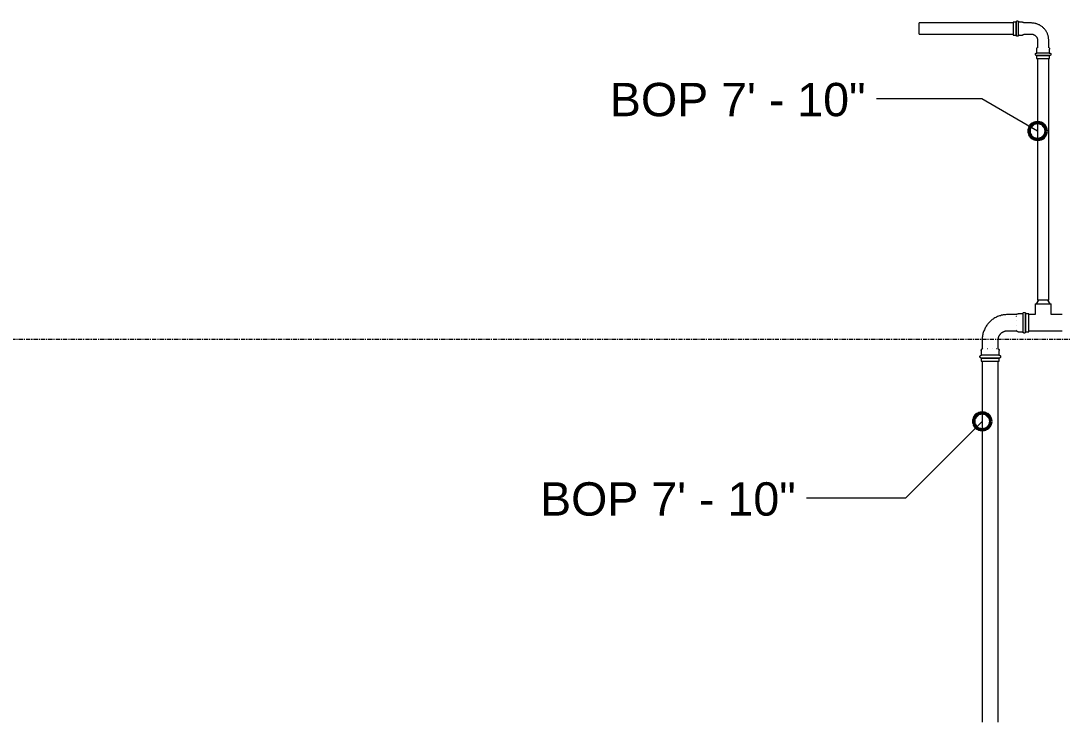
# Model space of a CAD drawing. Header units: inches. Extents: x -3679 to 241, y -496 to 1784.
# Drawn here: x -3279.2 to -3156.3, y 917.9 to 1000.6 of the extents above; entities that cross this region are included whole.
import ezdxf

# ---------------------------------------------------------------- set-up
doc = ezdxf.new("R2010")
doc.units = ezdxf.units.IN
doc.header["$MEASUREMENT"] = 0
doc.linetypes.add('Grid Line', pattern=[0.875, 0.5, -0.125, 0.125, -0.125])
for name, color, linetype, lineweight in [('G-ANNO-DIMS', 251, 'Continuous', 9), ('P-PIPE', 1, 'Continuous', 9), ('S-GRID', 8, 'Continuous', 9)]:
    doc.layers.add(name, color=color, linetype=linetype, lineweight=lineweight)
doc.styles.add('Arial', font='arial.ttf', dxfattribs={"height": 3.934132})

# ---------------------------------------------------------------- blocks, each defined once
blk = doc.blocks.new('Victaulic-VicPress316-Elbow 90-45deg Style P568_P571 - Standard-V1-SECOND LEVEL')
at = {"layer": 'P-PIPE'}
for p, q in [((-0.77, 3.52), (-0.77, 3.18)), ((0.77, 3.52), (-0.77, 3.52)), ((-0.77, 3.18), (0.77, 3.18)), ((-0.77, 2.89), (-0.77, 2.44)), ((-0.77, 2.89), (0.77, 2.89)), ((0.77, 3.18), (0.77, 3.52)), ((0.77, 2.44), (0.77, 2.89)), ((-0.66, 2.28), (-0.66, 1.39)), ((0.66, 1.39), (0.66, 2.28)), ((-3.18, 0.77), (-3.52, 0.77)), ((-3.52, 0.77), (-3.52, -0.77)), ((-3.18, -0.77), (-3.18, 0.77)), ((-2.44, 0.77), (-2.89, 0.77)), ((-2.89, -0.77), (-2.89, 0.77)), ((-1.39, 0.66), (-2.28, 0.66)), ((-3.52, -0.77), (-3.18, -0.77)), ((-2.89, -0.77), (-2.44, -0.77)), ((-2.28, -0.66), (-1.39, -0.66))]:
    blk.add_line(p, q, dxfattribs=at)
at = {"layer": 'P-PIPE', "flags": 128}
for points in [[(-0.77, 2.89), (-0.77, 2.89), (-0.78, 2.89), (-0.78, 2.89), (-0.79, 2.89), (-0.8, 2.89), (-0.8, 2.89), (-0.81, 2.9), (-0.81, 2.9), (-0.82, 2.9), (-0.82, 2.9), (-0.83, 2.9), (-0.83, 2.91), (-0.84, 2.91), (-0.84, 2.91), (-0.85, 2.92), (-0.85, 2.92), (-0.86, 2.92), (-0.86, 2.93), (-0.87, 2.93), (-0.87, 2.93), (-0.87, 2.94), (-0.88, 2.94), (-0.88, 2.95), (-0.89, 2.95), (-0.89, 2.96), (-0.89, 2.96), (-0.89, 2.97), (-0.9, 2.97), (-0.9, 2.98), (-0.9, 2.98), (-0.9, 2.99), (-0.91, 2.99), (-0.91, 3), (-0.91, 3.01), (-0.91, 3.01), (-0.91, 3.02), (-0.91, 3.02), (-0.91, 3.03), (-0.91, 3.03), (-0.91, 3.04), (-0.91, 3.05), (-0.91, 3.05), (-0.91, 3.06), (-0.91, 3.06), (-0.91, 3.07), (-0.91, 3.07), (-0.91, 3.08), (-0.9, 3.09), (-0.9, 3.09), (-0.9, 3.1), (-0.9, 3.1), (-0.89, 3.11), (-0.89, 3.11), (-0.89, 3.12), (-0.88, 3.12), (-0.88, 3.13), (-0.88, 3.13), (-0.87, 3.14), (-0.87, 3.14), (-0.86, 3.14), (-0.86, 3.15), (-0.86, 3.15), (-0.85, 3.15), (-0.85, 3.16), (-0.84, 3.16), (-0.84, 3.16), (-0.83, 3.17), (-0.83, 3.17), (-0.82, 3.17), (-0.82, 3.17), (-0.81, 3.17), (-0.8, 3.18), (-0.8, 3.18), (-0.79, 3.18), (-0.79, 3.18), (-0.78, 3.18), (-0.78, 3.18), (-0.77, 3.18), (-0.77, 3.18)], [(0.77, 3.18), (0.77, 3.18), (0.76, 3.18), (0.76, 3.18), (0.76, 3.18), (0.75, 3.18), (0.74, 3.18), (0.74, 3.18), (0.73, 3.18), (0.72, 3.18), (0.71, 3.18), (0.69, 3.18), (0.68, 3.18), (0.67, 3.18), (0.65, 3.18), (0.63, 3.18), (0.61, 3.18), (0.6, 3.18), (0.58, 3.18), (0.56, 3.18), (0.53, 3.18), (0.51, 3.18), (0.49, 3.18), (0.46, 3.18), (0.44, 3.18), (0.41, 3.18), (0.39, 3.18), (0.36, 3.18), (0.33, 3.18), (0.31, 3.18), (0.28, 3.18), (0.25, 3.18), (0.22, 3.18), (0.19, 3.18), (0.16, 3.18), (0.13, 3.18), (0.1, 3.18), (0.07, 3.18), (0.04, 3.18), (0.01, 3.18), (-0.02, 3.18), (-0.05, 3.18), (-0.08, 3.18), (-0.11, 3.18), (-0.14, 3.18), (-0.17, 3.18), (-0.2, 3.18), (-0.23, 3.18), (-0.26, 3.18), (-0.29, 3.18), (-0.32, 3.18), (-0.35, 3.18), (-0.37, 3.18), (-0.4, 3.18), (-0.43, 3.18), (-0.45, 3.18), (-0.48, 3.18), (-0.5, 3.18), (-0.52, 3.18), (-0.54, 3.18), (-0.57, 3.18), (-0.59, 3.18), (-0.6, 3.18), (-0.62, 3.18), (-0.64, 3.18), (-0.66, 3.18), (-0.67, 3.18), (-0.69, 3.18), (-0.7, 3.18), (-0.71, 3.18), (-0.72, 3.18), (-0.73, 3.18), (-0.74, 3.18), (-0.75, 3.18), (-0.75, 3.18), (-0.76, 3.18), (-0.76, 3.18), (-0.77, 3.18), (-0.77, 3.18), (-0.77, 3.18)], [(-0.77, 3.18), (-0.77, 3.18), (-0.76, 3.18), (-0.76, 3.18), (-0.76, 3.18), (-0.75, 3.18), (-0.74, 3.18), (-0.74, 3.18), (-0.73, 3.18)], [(-0.77, 2.89), (-0.77, 2.89), (-0.76, 2.89), (-0.76, 2.89), (-0.76, 2.89), (-0.75, 2.89), (-0.74, 2.89), (-0.74, 2.89), (-0.73, 2.89), (-0.72, 2.89), (-0.71, 2.89), (-0.69, 2.89), (-0.68, 2.89), (-0.67, 2.89), (-0.65, 2.89), (-0.63, 2.89), (-0.61, 2.89), (-0.6, 2.89), (-0.58, 2.89), (-0.56, 2.89), (-0.53, 2.89), (-0.51, 2.89), (-0.49, 2.89), (-0.46, 2.89), (-0.44, 2.89), (-0.41, 2.89), (-0.39, 2.89), (-0.36, 2.89), (-0.33, 2.89), (-0.31, 2.89), (-0.28, 2.89), (-0.25, 2.89), (-0.22, 2.89), (-0.19, 2.89), (-0.16, 2.89), (-0.13, 2.89), (-0.1, 2.89), (-0.07, 2.89), (-0.04, 2.89), (-0.01, 2.89), (0.02, 2.89), (0.05, 2.89), (0.08, 2.89), (0.11, 2.89), (0.14, 2.89), (0.17, 2.89), (0.2, 2.89), (0.23, 2.89), (0.26, 2.89), (0.29, 2.89), (0.32, 2.89), (0.35, 2.89), (0.37, 2.89), (0.4, 2.89), (0.43, 2.89), (0.45, 2.89), (0.48, 2.89), (0.5, 2.89), (0.52, 2.89), (0.54, 2.89), (0.57, 2.89), (0.59, 2.89), (0.6, 2.89), (0.62, 2.89), (0.64, 2.89), (0.66, 2.89), (0.67, 2.89), (0.69, 2.89), (0.7, 2.89), (0.71, 2.89), (0.72, 2.89), (0.73, 2.89), (0.74, 2.89), (0.75, 2.89), (0.75, 2.89), (0.76, 2.89), (0.76, 2.89), (0.77, 2.89), (0.77, 2.89), (0.77, 2.89)], [(-0.72, 2.89), (-0.73, 2.89), (-0.74, 2.89), (-0.75, 2.89), (-0.75, 2.89), (-0.76, 2.89), (-0.76, 2.89), (-0.77, 2.89), (-0.77, 2.89), (-0.77, 2.89)], [(0.72, 3.18), (0.73, 3.18), (0.74, 3.18), (0.75, 3.18), (0.75, 3.18), (0.76, 3.18), (0.76, 3.18), (0.77, 3.18), (0.77, 3.18), (0.77, 3.18)], [(0.77, 2.89), (0.77, 2.89), (0.76, 2.89), (0.76, 2.89), (0.76, 2.89), (0.75, 2.89), (0.74, 2.89), (0.74, 2.89), (0.73, 2.89)], [(0.77, 3.18), (0.77, 3.18), (0.78, 3.18), (0.78, 3.18), (0.79, 3.18), (0.8, 3.18), (0.8, 3.18), (0.81, 3.18), (0.81, 3.17), (0.82, 3.17), (0.82, 3.17), (0.83, 3.17), (0.83, 3.17), (0.84, 3.16), (0.84, 3.16), (0.85, 3.16), (0.85, 3.15), (0.86, 3.15), (0.86, 3.15), (0.87, 3.14), (0.87, 3.14), (0.87, 3.13), (0.88, 3.13), (0.88, 3.12), (0.89, 3.12), (0.89, 3.11), (0.89, 3.11), (0.89, 3.1), (0.9, 3.1), (0.9, 3.09), (0.9, 3.09), (0.9, 3.08), (0.91, 3.08), (0.91, 3.07), (0.91, 3.07), (0.91, 3.06), (0.91, 3.05), (0.91, 3.05), (0.91, 3.04), (0.91, 3.04), (0.91, 3.03), (0.91, 3.03), (0.91, 3.02), (0.91, 3.01), (0.91, 3.01), (0.91, 3), (0.91, 3), (0.91, 2.99), (0.9, 2.99), (0.9, 2.98), (0.9, 2.98), (0.9, 2.97), (0.89, 2.97), (0.89, 2.96), (0.89, 2.96), (0.88, 2.95), (0.88, 2.95), (0.88, 2.94), (0.87, 2.94), (0.87, 2.93), (0.86, 2.93), (0.86, 2.92), (0.86, 2.92), (0.85, 2.92), (0.85, 2.91), (0.84, 2.91), (0.84, 2.91), (0.83, 2.91), (0.83, 2.9), (0.82, 2.9), (0.82, 2.9), (0.81, 2.9), (0.8, 2.9), (0.8, 2.89), (0.79, 2.89), (0.79, 2.89), (0.78, 2.89), (0.78, 2.89), (0.77, 2.89), (0.77, 2.89)], [(-0.66, 1.39), (-0.66, 1.36), (-0.66, 1.33), (-0.66, 1.3), (-0.67, 1.28), (-0.67, 1.25), (-0.68, 1.22), (-0.69, 1.19), (-0.69, 1.16), (-0.7, 1.13), (-0.72, 1.11), (-0.73, 1.08), (-0.74, 1.05), (-0.75, 1.03), (-0.77, 1), (-0.79, 0.98), (-0.8, 0.95), (-0.82, 0.93), (-0.84, 0.91), (-0.86, 0.89), (-0.88, 0.87), (-0.9, 0.85), (-0.92, 0.83), (-0.95, 0.81), (-0.97, 0.79), (-1, 0.77), (-1.02, 0.76), (-1.05, 0.74), (-1.07, 0.73), (-1.1, 0.72), (-1.13, 0.71), (-1.15, 0.7), (-1.18, 0.69), (-1.21, 0.68), (-1.24, 0.67), (-1.27, 0.67), (-1.3, 0.66), (-1.33, 0.66), (-1.36, 0.66), (-1.39, 0.66), (-1.39, 0.66)], [(-1.39, -0.66), (-1.31, -0.66), (-1.23, -0.65), (-1.15, -0.64), (-1.07, -0.63), (-0.99, -0.62), (-0.91, -0.6), (-0.83, -0.58), (-0.75, -0.55), (-0.67, -0.53), (-0.59, -0.5), (-0.52, -0.46), (-0.45, -0.43), (-0.37, -0.39), (-0.3, -0.34), (-0.24, -0.3), (-0.17, -0.25), (-0.1, -0.2), (-0.04, -0.15), (0.02, -0.09), (0.08, -0.04), (0.13, 0.02), (0.19, 0.09), (0.24, 0.15), (0.29, 0.22), (0.33, 0.29), (0.38, 0.35), (0.42, 0.43), (0.45, 0.5), (0.49, 0.57), (0.52, 0.65), (0.55, 0.73), (0.57, 0.81), (0.59, 0.88), (0.61, 0.96), (0.63, 1.04), (0.64, 1.13), (0.65, 1.21), (0.65, 1.29), (0.66, 1.37), (0.66, 1.39)], [(-0.66, 2.22), (-0.67, 2.23), (-0.67, 2.23), (-0.68, 2.24), (-0.69, 2.25), (-0.7, 2.26), (-0.7, 2.27), (-0.71, 2.27), (-0.72, 2.28), (-0.72, 2.29), (-0.73, 2.3), (-0.73, 2.31), (-0.74, 2.32), (-0.74, 2.33), (-0.75, 2.34), (-0.75, 2.35), (-0.76, 2.36), (-0.76, 2.37), (-0.76, 2.38), (-0.76, 2.39), (-0.76, 2.4), (-0.77, 2.42), (-0.77, 2.43), (-0.77, 2.44), (-0.77, 2.44)], [(0.77, 2.44), (0.77, 2.43), (0.77, 2.42), (0.76, 2.41), (0.76, 2.4), (0.76, 2.38), (0.76, 2.37), (0.76, 2.36), (0.75, 2.35), (0.75, 2.34), (0.74, 2.33), (0.74, 2.32), (0.74, 2.31), (0.73, 2.3), (0.72, 2.29), (0.72, 2.29), (0.71, 2.28), (0.71, 2.27), (0.7, 2.26), (0.69, 2.25), (0.68, 2.24), (0.68, 2.24), (0.67, 2.23), (0.66, 2.22), (0.66, 2.22)], [(-3.18, 0.77), (-3.18, 0.77), (-3.18, 0.78), (-3.18, 0.78), (-3.18, 0.79), (-3.18, 0.8), (-3.18, 0.8), (-3.18, 0.81), (-3.17, 0.81), (-3.17, 0.82), (-3.17, 0.82), (-3.17, 0.83), (-3.17, 0.83), (-3.16, 0.84), (-3.16, 0.84), (-3.16, 0.85), (-3.15, 0.85), (-3.15, 0.86), (-3.15, 0.86), (-3.14, 0.87), (-3.14, 0.87), (-3.13, 0.87), (-3.13, 0.88), (-3.12, 0.88), (-3.12, 0.89), (-3.11, 0.89), (-3.11, 0.89), (-3.1, 0.89), (-3.1, 0.9), (-3.09, 0.9), (-3.09, 0.9), (-3.08, 0.9), (-3.08, 0.91), (-3.07, 0.91), (-3.07, 0.91), (-3.06, 0.91), (-3.05, 0.91), (-3.05, 0.91), (-3.04, 0.91), (-3.04, 0.91), (-3.03, 0.91), (-3.03, 0.91), (-3.02, 0.91), (-3.01, 0.91), (-3.01, 0.91), (-3, 0.91), (-3, 0.91), (-2.99, 0.91), (-2.99, 0.9), (-2.98, 0.9), (-2.98, 0.9), (-2.97, 0.9), (-2.97, 0.89), (-2.96, 0.89), (-2.96, 0.89), (-2.95, 0.88), (-2.95, 0.88), (-2.94, 0.88), (-2.94, 0.87), (-2.93, 0.87), (-2.93, 0.86), (-2.92, 0.86), (-2.92, 0.86), (-2.92, 0.85), (-2.91, 0.85), (-2.91, 0.84), (-2.91, 0.84), (-2.91, 0.83), (-2.9, 0.83), (-2.9, 0.82), (-2.9, 0.82), (-2.9, 0.81), (-2.9, 0.8), (-2.89, 0.8), (-2.89, 0.79), (-2.89, 0.79), (-2.89, 0.78), (-2.89, 0.78), (-2.89, 0.77), (-2.89, 0.77)], [(-3.18, 0.77), (-3.18, 0.77), (-3.18, 0.76), (-3.18, 0.76), (-3.18, 0.76), (-3.18, 0.75), (-3.18, 0.74), (-3.18, 0.74), (-3.18, 0.73), (-3.18, 0.72), (-3.18, 0.71), (-3.18, 0.69), (-3.18, 0.68), (-3.18, 0.67), (-3.18, 0.65), (-3.18, 0.63), (-3.18, 0.61), (-3.18, 0.6), (-3.18, 0.58), (-3.18, 0.56), (-3.18, 0.53), (-3.18, 0.51), (-3.18, 0.49), (-3.18, 0.46), (-3.18, 0.44), (-3.18, 0.41), (-3.18, 0.39), (-3.18, 0.36), (-3.18, 0.33), (-3.18, 0.31), (-3.18, 0.28), (-3.18, 0.25), (-3.18, 0.22), (-3.18, 0.19), (-3.18, 0.16), (-3.18, 0.13), (-3.18, 0.1), (-3.18, 0.07), (-3.18, 0.04), (-3.18, 0.01), (-3.18, -0.02), (-3.18, -0.05), (-3.18, -0.08), (-3.18, -0.11), (-3.18, -0.14), (-3.18, -0.17), (-3.18, -0.2), (-3.18, -0.23), (-3.18, -0.26), (-3.18, -0.29), (-3.18, -0.32), (-3.18, -0.35), (-3.18, -0.37), (-3.18, -0.4), (-3.18, -0.43), (-3.18, -0.45), (-3.18, -0.48), (-3.18, -0.5), (-3.18, -0.52), (-3.18, -0.54), (-3.18, -0.57), (-3.18, -0.59), (-3.18, -0.6), (-3.18, -0.62), (-3.18, -0.64), (-3.18, -0.66), (-3.18, -0.67), (-3.18, -0.69), (-3.18, -0.7), (-3.18, -0.71), (-3.18, -0.72), (-3.18, -0.73), (-3.18, -0.74), (-3.18, -0.75), (-3.18, -0.75), (-3.18, -0.76), (-3.18, -0.76), (-3.18, -0.77), (-3.18, -0.77), (-3.18, -0.77)], [(-3.18, 0.72), (-3.18, 0.73), (-3.18, 0.74), (-3.18, 0.75), (-3.18, 0.75), (-3.18, 0.76), (-3.18, 0.76), (-3.18, 0.77), (-3.18, 0.77), (-3.18, 0.77)], [(-2.89, -0.77), (-2.89, -0.77), (-2.89, -0.76), (-2.89, -0.76), (-2.89, -0.76), (-2.89, -0.75), (-2.89, -0.74), (-2.89, -0.74), (-2.89, -0.73), (-2.89, -0.72), (-2.89, -0.71), (-2.89, -0.69), (-2.89, -0.68), (-2.89, -0.67), (-2.89, -0.65), (-2.89, -0.63), (-2.89, -0.61), (-2.89, -0.6), (-2.89, -0.58), (-2.89, -0.56), (-2.89, -0.53), (-2.89, -0.51), (-2.89, -0.49), (-2.89, -0.46), (-2.89, -0.44), (-2.89, -0.41), (-2.89, -0.39), (-2.89, -0.36), (-2.89, -0.33), (-2.89, -0.31), (-2.89, -0.28), (-2.89, -0.25), (-2.89, -0.22), (-2.89, -0.19), (-2.89, -0.16), (-2.89, -0.13), (-2.89, -0.1), (-2.89, -0.07), (-2.89, -0.04), (-2.89, -0.01), (-2.89, 0.02), (-2.89, 0.05), (-2.89, 0.08), (-2.89, 0.11), (-2.89, 0.14), (-2.89, 0.17), (-2.89, 0.2), (-2.89, 0.23), (-2.89, 0.26), (-2.89, 0.29), (-2.89, 0.32), (-2.89, 0.35), (-2.89, 0.37), (-2.89, 0.4), (-2.89, 0.43), (-2.89, 0.45), (-2.89, 0.48), (-2.89, 0.5), (-2.89, 0.52), (-2.89, 0.54), (-2.89, 0.57), (-2.89, 0.59), (-2.89, 0.6), (-2.89, 0.62), (-2.89, 0.64), (-2.89, 0.66), (-2.89, 0.67), (-2.89, 0.69), (-2.89, 0.7), (-2.89, 0.71), (-2.89, 0.72), (-2.89, 0.73), (-2.89, 0.74), (-2.89, 0.75), (-2.89, 0.75), (-2.89, 0.76), (-2.89, 0.76), (-2.89, 0.77), (-2.89, 0.77), (-2.89, 0.77)], [(-2.89, 0.77), (-2.89, 0.77), (-2.89, 0.76), (-2.89, 0.76), (-2.89, 0.76), (-2.89, 0.75), (-2.89, 0.74), (-2.89, 0.74), (-2.89, 0.73)], [(-2.44, 0.77), (-2.43, 0.77), (-2.42, 0.77), (-2.41, 0.76), (-2.4, 0.76), (-2.38, 0.76), (-2.37, 0.76), (-2.36, 0.76), (-2.35, 0.75), (-2.34, 0.75), (-2.33, 0.74), (-2.32, 0.74), (-2.31, 0.74), (-2.3, 0.73), (-2.29, 0.72), (-2.29, 0.72), (-2.28, 0.71), (-2.27, 0.71), (-2.26, 0.7), (-2.25, 0.69), (-2.24, 0.68), (-2.24, 0.68), (-2.23, 0.67), (-2.22, 0.66), (-2.22, 0.66)], [(-3.18, -0.77), (-3.18, -0.77), (-3.18, -0.76), (-3.18, -0.76), (-3.18, -0.76), (-3.18, -0.75), (-3.18, -0.74), (-3.18, -0.74), (-3.18, -0.73)], [(-2.89, -0.77), (-2.89, -0.77), (-2.89, -0.78), (-2.89, -0.78), (-2.89, -0.79), (-2.89, -0.8), (-2.89, -0.8), (-2.9, -0.81), (-2.9, -0.81), (-2.9, -0.82), (-2.9, -0.82), (-2.9, -0.83), (-2.91, -0.83), (-2.91, -0.84), (-2.91, -0.84), (-2.92, -0.85), (-2.92, -0.85), (-2.92, -0.86), (-2.93, -0.86), (-2.93, -0.87), (-2.93, -0.87), (-2.94, -0.87), (-2.94, -0.88), (-2.95, -0.88), (-2.95, -0.89), (-2.96, -0.89), (-2.96, -0.89), (-2.97, -0.89), (-2.97, -0.9), (-2.98, -0.9), (-2.98, -0.9), (-2.99, -0.9), (-2.99, -0.91), (-3, -0.91), (-3.01, -0.91), (-3.01, -0.91), (-3.02, -0.91), (-3.02, -0.91), (-3.03, -0.91), (-3.03, -0.91), (-3.04, -0.91), (-3.05, -0.91), (-3.05, -0.91), (-3.06, -0.91), (-3.06, -0.91), (-3.07, -0.91), (-3.07, -0.91), (-3.08, -0.91), (-3.09, -0.9), (-3.09, -0.9), (-3.1, -0.9), (-3.1, -0.9), (-3.11, -0.89), (-3.11, -0.89), (-3.12, -0.89), (-3.12, -0.88), (-3.13, -0.88), (-3.13, -0.88), (-3.14, -0.87), (-3.14, -0.87), (-3.14, -0.86), (-3.15, -0.86), (-3.15, -0.86), (-3.15, -0.85), (-3.16, -0.85), (-3.16, -0.84), (-3.16, -0.84), (-3.17, -0.83), (-3.17, -0.83), (-3.17, -0.82), (-3.17, -0.82), (-3.17, -0.81), (-3.18, -0.8), (-3.18, -0.8), (-3.18, -0.79), (-3.18, -0.79), (-3.18, -0.78), (-3.18, -0.78), (-3.18, -0.77), (-3.18, -0.77)], [(-2.89, -0.72), (-2.89, -0.73), (-2.89, -0.74), (-2.89, -0.75), (-2.89, -0.75), (-2.89, -0.76), (-2.89, -0.76), (-2.89, -0.77), (-2.89, -0.77), (-2.89, -0.77)], [(-2.22, -0.66), (-2.23, -0.67), (-2.23, -0.67), (-2.24, -0.68), (-2.25, -0.69), (-2.26, -0.7), (-2.27, -0.7), (-2.27, -0.71), (-2.28, -0.72), (-2.29, -0.72), (-2.3, -0.73), (-2.31, -0.73), (-2.32, -0.74), (-2.33, -0.74), (-2.34, -0.75), (-2.35, -0.75), (-2.36, -0.76), (-2.37, -0.76), (-2.38, -0.76), (-2.39, -0.76), (-2.4, -0.76), (-2.42, -0.77), (-2.43, -0.77), (-2.44, -0.77), (-2.44, -0.77)]]:
    blk.add_lwpolyline(points, dxfattribs=at)
blk = doc.blocks.new('Victaulic-VicPress316-Elbow 90-45deg Style P568_P571 - Standard-V18-SECOND LEVEL')
at = {"layer": 'P-PIPE'}
for p, q in [((-1.06, 4.55), (-1.06, 4.17)), ((1.06, 4.55), (-1.06, 4.55)), ((-1.06, 4.17), (1.06, 4.17)), ((-1.06, 3.85), (-1.06, 3.29)), ((-1.06, 3.85), (1.06, 3.85)), ((1.06, 4.17), (1.06, 4.55)), ((1.06, 3.29), (1.06, 3.85)), ((-0.95, 3.13), (-0.95, 2.02)), ((-0.77, 3.07), (-0.75, 3.07)), ((-0.31, 3.07), (-0.29, 3.07)), ((0.29, 3.07), (0.31, 3.07)), ((0.75, 3.07), (0.77, 3.07)), ((0.95, 2.02), (0.95, 3.12)), ((-4.17, 1.06), (-4.55, 1.06)), ((-4.55, 1.06), (-4.55, -1.06)), ((-4.17, -1.06), (-4.17, 1.06)), ((-3.29, 1.06), (-3.85, 1.06)), ((-3.85, -1.06), (-3.85, 1.06)), ((-2.02, 0.95), (-3.12, 0.95)), ((-3.07, 0.75), (-3.07, 0.77)), ((-3.07, 0.29), (-3.07, 0.31)), ((-4.55, -1.06), (-4.17, -1.06)), ((-3.85, -1.06), (-3.29, -1.06)), ((-3.13, -0.95), (-2.02, -0.95)), ((-3.07, -0.31), (-3.07, -0.29)), ((-3.07, -0.77), (-3.07, -0.75))]:
    blk.add_line(p, q, dxfattribs=at)
at = {"layer": 'P-PIPE', "flags": 128}
for points in [[(-1.06, 3.85), (-1.07, 3.85), (-1.07, 3.85), (-1.08, 3.85), (-1.09, 3.85), (-1.09, 3.85), (-1.1, 3.85), (-1.1, 3.85), (-1.11, 3.85), (-1.12, 3.86), (-1.12, 3.86), (-1.13, 3.86), (-1.13, 3.86), (-1.14, 3.87), (-1.15, 3.87), (-1.15, 3.87), (-1.16, 3.88), (-1.16, 3.88), (-1.17, 3.89), (-1.17, 3.89), (-1.18, 3.9), (-1.18, 3.9), (-1.19, 3.91), (-1.19, 3.91), (-1.19, 3.92), (-1.2, 3.92), (-1.2, 3.93), (-1.2, 3.93), (-1.21, 3.94), (-1.21, 3.94), (-1.21, 3.95), (-1.21, 3.96), (-1.22, 3.96), (-1.22, 3.97), (-1.22, 3.98), (-1.22, 3.98), (-1.22, 3.99), (-1.22, 4), (-1.22, 4), (-1.22, 4.01), (-1.22, 4.01), (-1.22, 4.02), (-1.22, 4.03), (-1.22, 4.03), (-1.22, 4.04), (-1.22, 4.05), (-1.22, 4.05), (-1.22, 4.06), (-1.21, 4.07), (-1.21, 4.07), (-1.21, 4.08), (-1.21, 4.08), (-1.2, 4.09), (-1.2, 4.1), (-1.2, 4.1), (-1.19, 4.11), (-1.19, 4.11), (-1.18, 4.12), (-1.18, 4.12), (-1.17, 4.13), (-1.17, 4.13), (-1.17, 4.14), (-1.16, 4.14), (-1.15, 4.14), (-1.15, 4.15), (-1.14, 4.15), (-1.14, 4.15), (-1.13, 4.16), (-1.13, 4.16), (-1.12, 4.16), (-1.11, 4.16), (-1.11, 4.17), (-1.1, 4.17), (-1.1, 4.17), (-1.09, 4.17), (-1.08, 4.17), (-1.08, 4.17), (-1.07, 4.17), (-1.06, 4.17), (-1.06, 4.17)], [(1.06, 4.17), (1.06, 4.17), (1.06, 4.17), (1.05, 4.17), (1.05, 4.17), (1.04, 4.17), (1.03, 4.17), (1.02, 4.17), (1.01, 4.17), (0.99, 4.17), (0.98, 4.17), (0.96, 4.17), (0.94, 4.17), (0.92, 4.17), (0.9, 4.17), (0.87, 4.17), (0.85, 4.17), (0.82, 4.17), (0.8, 4.17), (0.77, 4.17), (0.74, 4.17), (0.71, 4.17), (0.67, 4.17), (0.64, 4.17), (0.61, 4.17), (0.57, 4.17), (0.54, 4.17), (0.5, 4.17), (0.46, 4.17), (0.42, 4.17), (0.38, 4.17), (0.34, 4.17), (0.3, 4.17), (0.26, 4.17), (0.22, 4.17), (0.18, 4.17), (0.14, 4.17), (0.1, 4.17), (0.05, 4.17), (0.01, 4.17), (-0.03, 4.17), (-0.07, 4.17), (-0.12, 4.17), (-0.16, 4.17), (-0.2, 4.17), (-0.24, 4.17), (-0.28, 4.17), (-0.32, 4.17), (-0.36, 4.17), (-0.4, 4.17), (-0.44, 4.17), (-0.48, 4.17), (-0.52, 4.17), (-0.55, 4.17), (-0.59, 4.17), (-0.62, 4.17), (-0.66, 4.17), (-0.69, 4.17), (-0.72, 4.17), (-0.75, 4.17), (-0.78, 4.17), (-0.81, 4.17), (-0.84, 4.17), (-0.86, 4.17), (-0.88, 4.17), (-0.91, 4.17), (-0.93, 4.17), (-0.95, 4.17), (-0.97, 4.17), (-0.98, 4.17), (-1, 4.17), (-1.01, 4.17), (-1.02, 4.17), (-1.03, 4.17), (-1.04, 4.17), (-1.05, 4.17), (-1.05, 4.17), (-1.06, 4.17), (-1.06, 4.17), (-1.06, 4.17)], [(-1.06, 4.17), (-1.06, 4.17), (-1.06, 4.17), (-1.05, 4.17), (-1.05, 4.17), (-1.04, 4.17), (-1.03, 4.17), (-1.02, 4.17)], [(-1.06, 3.85), (-1.06, 3.85), (-1.06, 3.85), (-1.05, 3.85), (-1.05, 3.85), (-1.04, 3.85), (-1.03, 3.85), (-1.02, 3.85), (-1.01, 3.85), (-0.99, 3.85), (-0.98, 3.85), (-0.96, 3.85), (-0.94, 3.85), (-0.92, 3.85), (-0.9, 3.85), (-0.87, 3.85), (-0.85, 3.85), (-0.82, 3.85), (-0.8, 3.85), (-0.77, 3.85), (-0.74, 3.85), (-0.71, 3.85), (-0.67, 3.85), (-0.64, 3.85), (-0.61, 3.85), (-0.57, 3.85), (-0.54, 3.85), (-0.5, 3.85), (-0.46, 3.85), (-0.42, 3.85), (-0.38, 3.85), (-0.34, 3.85), (-0.3, 3.85), (-0.26, 3.85), (-0.22, 3.85), (-0.18, 3.85), (-0.14, 3.85), (-0.1, 3.85), (-0.05, 3.85), (-0.01, 3.85), (0.03, 3.85), (0.07, 3.85), (0.12, 3.85), (0.16, 3.85), (0.2, 3.85), (0.24, 3.85), (0.28, 3.85), (0.32, 3.85), (0.36, 3.85), (0.4, 3.85), (0.44, 3.85), (0.48, 3.85), (0.52, 3.85), (0.55, 3.85), (0.59, 3.85), (0.62, 3.85), (0.66, 3.85), (0.69, 3.85), (0.72, 3.85), (0.75, 3.85), (0.78, 3.85), (0.81, 3.85), (0.84, 3.85), (0.86, 3.85), (0.88, 3.85), (0.91, 3.85), (0.93, 3.85), (0.95, 3.85), (0.97, 3.85), (0.98, 3.85), (1, 3.85), (1.01, 3.85), (1.02, 3.85), (1.03, 3.85), (1.04, 3.85), (1.05, 3.85), (1.05, 3.85), (1.06, 3.85), (1.06, 3.85), (1.06, 3.85)], [(-1.02, 3.85), (-1.03, 3.85), (-1.04, 3.85), (-1.05, 3.85), (-1.05, 3.85), (-1.06, 3.85), (-1.06, 3.85), (-1.06, 3.85)], [(1.02, 4.17), (1.03, 4.17), (1.04, 4.17), (1.05, 4.17), (1.05, 4.17), (1.06, 4.17), (1.06, 4.17), (1.06, 4.17)], [(1.06, 3.85), (1.06, 3.85), (1.06, 3.85), (1.05, 3.85), (1.05, 3.85), (1.04, 3.85), (1.03, 3.85), (1.02, 3.85)], [(1.06, 4.17), (1.07, 4.17), (1.07, 4.17), (1.08, 4.17), (1.09, 4.17), (1.09, 4.17), (1.1, 4.17), (1.1, 4.17), (1.11, 4.17), (1.12, 4.16), (1.12, 4.16), (1.13, 4.16), (1.13, 4.16), (1.14, 4.15), (1.15, 4.15), (1.15, 4.15), (1.16, 4.14), (1.16, 4.14), (1.17, 4.13), (1.17, 4.13), (1.18, 4.12), (1.18, 4.12), (1.19, 4.11), (1.19, 4.11), (1.19, 4.1), (1.2, 4.1), (1.2, 4.09), (1.2, 4.09), (1.21, 4.08), (1.21, 4.08), (1.21, 4.07), (1.21, 4.06), (1.22, 4.06), (1.22, 4.05), (1.22, 4.04), (1.22, 4.04), (1.22, 4.03), (1.22, 4.02), (1.22, 4.02), (1.22, 4.01), (1.22, 4.01), (1.22, 4), (1.22, 3.99), (1.22, 3.99), (1.22, 3.98), (1.22, 3.97), (1.22, 3.97), (1.22, 3.96), (1.21, 3.95), (1.21, 3.95), (1.21, 3.94), (1.21, 3.94), (1.2, 3.93), (1.2, 3.92), (1.2, 3.92), (1.19, 3.91), (1.19, 3.91), (1.18, 3.9), (1.18, 3.9), (1.17, 3.89), (1.17, 3.89), (1.17, 3.88), (1.16, 3.88), (1.15, 3.88), (1.15, 3.87), (1.14, 3.87), (1.14, 3.87), (1.13, 3.86), (1.13, 3.86), (1.12, 3.86), (1.11, 3.86), (1.11, 3.85), (1.1, 3.85), (1.1, 3.85), (1.09, 3.85), (1.08, 3.85), (1.08, 3.85), (1.07, 3.85), (1.06, 3.85), (1.06, 3.85)], [(-0.95, 3.07), (-0.96, 3.08), (-0.97, 3.08), (-0.97, 3.09), (-0.98, 3.1), (-0.99, 3.11), (-1, 3.12), (-1, 3.12), (-1.01, 3.13), (-1.02, 3.14), (-1.02, 3.15), (-1.03, 3.16), (-1.03, 3.17), (-1.04, 3.18), (-1.04, 3.19), (-1.04, 3.2), (-1.05, 3.21), (-1.05, 3.22), (-1.05, 3.23), (-1.06, 3.24), (-1.06, 3.25), (-1.06, 3.27), (-1.06, 3.28), (-1.06, 3.29), (-1.06, 3.29)], [(1.06, 3.29), (1.06, 3.28), (1.06, 3.27), (1.06, 3.26), (1.06, 3.25), (1.05, 3.23), (1.05, 3.22), (1.05, 3.21), (1.05, 3.2), (1.04, 3.19), (1.04, 3.18), (1.03, 3.17), (1.03, 3.16), (1.02, 3.15), (1.02, 3.14), (1.01, 3.14), (1.01, 3.13), (1, 3.12), (0.99, 3.11), (0.98, 3.1), (0.98, 3.09), (0.97, 3.09), (0.96, 3.08), (0.95, 3.07), (0.95, 3.07)], [(-0.95, 2.02), (-0.95, 1.97), (-0.95, 1.93), (-0.96, 1.89), (-0.96, 1.85), (-0.97, 1.8), (-0.98, 1.76), (-0.99, 1.72), (-1, 1.68), (-1.02, 1.64), (-1.03, 1.6), (-1.05, 1.56), (-1.07, 1.52), (-1.09, 1.49), (-1.11, 1.45), (-1.14, 1.41), (-1.16, 1.38), (-1.19, 1.35), (-1.21, 1.31), (-1.24, 1.28), (-1.27, 1.25), (-1.3, 1.22), (-1.34, 1.19), (-1.37, 1.17), (-1.4, 1.14), (-1.44, 1.12), (-1.48, 1.1), (-1.51, 1.08), (-1.55, 1.06), (-1.59, 1.04), (-1.63, 1.02), (-1.67, 1.01), (-1.71, 0.99), (-1.75, 0.98), (-1.79, 0.97), (-1.83, 0.97), (-1.88, 0.96), (-1.92, 0.95), (-1.96, 0.95), (-2, 0.95), (-2.02, 0.95)], [(-2.02, -0.95), (-1.9, -0.95), (-1.78, -0.94), (-1.66, -0.93), (-1.54, -0.91), (-1.43, -0.89), (-1.31, -0.87), (-1.2, -0.83), (-1.08, -0.8), (-0.97, -0.76), (-0.86, -0.72), (-0.75, -0.67), (-0.65, -0.61), (-0.54, -0.56), (-0.44, -0.5), (-0.34, -0.43), (-0.24, -0.36), (-0.15, -0.29), (-0.06, -0.21), (0.03, -0.13), (0.11, -0.05), (0.19, 0.04), (0.27, 0.13), (0.34, 0.22), (0.41, 0.31), (0.48, 0.41), (0.54, 0.51), (0.6, 0.62), (0.65, 0.72), (0.7, 0.83), (0.75, 0.94), (0.79, 1.05), (0.83, 1.17), (0.86, 1.28), (0.88, 1.39), (0.91, 1.51), (0.92, 1.63), (0.94, 1.75), (0.95, 1.86), (0.95, 1.98), (0.95, 2.02)], [(-4.17, 1.06), (-4.17, 1.07), (-4.17, 1.07), (-4.17, 1.08), (-4.17, 1.09), (-4.17, 1.09), (-4.17, 1.1), (-4.17, 1.1), (-4.17, 1.11), (-4.16, 1.12), (-4.16, 1.12), (-4.16, 1.13), (-4.16, 1.13), (-4.15, 1.14), (-4.15, 1.15), (-4.15, 1.15), (-4.14, 1.16), (-4.14, 1.16), (-4.13, 1.17), (-4.13, 1.17), (-4.12, 1.18), (-4.12, 1.18), (-4.11, 1.19), (-4.11, 1.19), (-4.1, 1.19), (-4.1, 1.2), (-4.09, 1.2), (-4.09, 1.2), (-4.08, 1.21), (-4.08, 1.21), (-4.07, 1.21), (-4.06, 1.21), (-4.06, 1.22), (-4.05, 1.22), (-4.04, 1.22), (-4.04, 1.22), (-4.03, 1.22), (-4.02, 1.22), (-4.02, 1.22), (-4.01, 1.22), (-4.01, 1.22), (-4, 1.22), (-3.99, 1.22), (-3.99, 1.22), (-3.98, 1.22), (-3.97, 1.22), (-3.97, 1.22), (-3.96, 1.22), (-3.95, 1.21), (-3.95, 1.21), (-3.94, 1.21), (-3.94, 1.21), (-3.93, 1.2), (-3.92, 1.2), (-3.92, 1.2), (-3.91, 1.19), (-3.91, 1.19), (-3.9, 1.18), (-3.9, 1.18), (-3.89, 1.17), (-3.89, 1.17), (-3.88, 1.17), (-3.88, 1.16), (-3.88, 1.15), (-3.87, 1.15), (-3.87, 1.14), (-3.87, 1.14), (-3.86, 1.13), (-3.86, 1.13), (-3.86, 1.12), (-3.86, 1.11), (-3.85, 1.11), (-3.85, 1.1), (-3.85, 1.1), (-3.85, 1.09), (-3.85, 1.08), (-3.85, 1.08), (-3.85, 1.07), (-3.85, 1.06), (-3.85, 1.06)], [(-4.17, 1.06), (-4.17, 1.06), (-4.17, 1.06), (-4.17, 1.05), (-4.17, 1.05), (-4.17, 1.04), (-4.17, 1.03), (-4.17, 1.02), (-4.17, 1.01), (-4.17, 0.99), (-4.17, 0.98), (-4.17, 0.96), (-4.17, 0.94), (-4.17, 0.92), (-4.17, 0.9), (-4.17, 0.87), (-4.17, 0.85), (-4.17, 0.82), (-4.17, 0.8), (-4.17, 0.77), (-4.17, 0.74), (-4.17, 0.71), (-4.17, 0.67), (-4.17, 0.64), (-4.17, 0.61), (-4.17, 0.57), (-4.17, 0.54), (-4.17, 0.5), (-4.17, 0.46), (-4.17, 0.42), (-4.17, 0.38), (-4.17, 0.34), (-4.17, 0.3), (-4.17, 0.26), (-4.17, 0.22), (-4.17, 0.18), (-4.17, 0.14), (-4.17, 0.1), (-4.17, 0.05), (-4.17, 0.01), (-4.17, -0.03), (-4.17, -0.07), (-4.17, -0.12), (-4.17, -0.16), (-4.17, -0.2), (-4.17, -0.24), (-4.17, -0.28), (-4.17, -0.32), (-4.17, -0.36), (-4.17, -0.4), (-4.17, -0.44), (-4.17, -0.48), (-4.17, -0.52), (-4.17, -0.55), (-4.17, -0.59), (-4.17, -0.62), (-4.17, -0.66), (-4.17, -0.69), (-4.17, -0.72), (-4.17, -0.75), (-4.17, -0.78), (-4.17, -0.81), (-4.17, -0.84), (-4.17, -0.86), (-4.17, -0.88), (-4.17, -0.91), (-4.17, -0.93), (-4.17, -0.95), (-4.17, -0.97), (-4.17, -0.98), (-4.17, -1), (-4.17, -1.01), (-4.17, -1.02), (-4.17, -1.03), (-4.17, -1.04), (-4.17, -1.05), (-4.17, -1.05), (-4.17, -1.06), (-4.17, -1.06), (-4.17, -1.06)], [(-4.17, 1.02), (-4.17, 1.03), (-4.17, 1.04), (-4.17, 1.05), (-4.17, 1.05), (-4.17, 1.06), (-4.17, 1.06), (-4.17, 1.06)], [(-3.85, -1.06), (-3.85, -1.06), (-3.85, -1.06), (-3.85, -1.05), (-3.85, -1.05), (-3.85, -1.04), (-3.85, -1.03), (-3.85, -1.02), (-3.85, -1.01), (-3.85, -0.99), (-3.85, -0.98), (-3.85, -0.96), (-3.85, -0.94), (-3.85, -0.92), (-3.85, -0.9), (-3.85, -0.87), (-3.85, -0.85), (-3.85, -0.82), (-3.85, -0.8), (-3.85, -0.77), (-3.85, -0.74), (-3.85, -0.71), (-3.85, -0.67), (-3.85, -0.64), (-3.85, -0.61), (-3.85, -0.57), (-3.85, -0.54), (-3.85, -0.5), (-3.85, -0.46), (-3.85, -0.42), (-3.85, -0.38), (-3.85, -0.34), (-3.85, -0.3), (-3.85, -0.26), (-3.85, -0.22), (-3.85, -0.18), (-3.85, -0.14), (-3.85, -0.1), (-3.85, -0.05), (-3.85, -0.01), (-3.85, 0.03), (-3.85, 0.07), (-3.85, 0.12), (-3.85, 0.16), (-3.85, 0.2), (-3.85, 0.24), (-3.85, 0.28), (-3.85, 0.32), (-3.85, 0.36), (-3.85, 0.4), (-3.85, 0.44), (-3.85, 0.48), (-3.85, 0.52), (-3.85, 0.55), (-3.85, 0.59), (-3.85, 0.62), (-3.85, 0.66), (-3.85, 0.69), (-3.85, 0.72), (-3.85, 0.75), (-3.85, 0.78), (-3.85, 0.81), (-3.85, 0.84), (-3.85, 0.86), (-3.85, 0.88), (-3.85, 0.91), (-3.85, 0.93), (-3.85, 0.95), (-3.85, 0.97), (-3.85, 0.98), (-3.85, 1), (-3.85, 1.01), (-3.85, 1.02), (-3.85, 1.03), (-3.85, 1.04), (-3.85, 1.05), (-3.85, 1.05), (-3.85, 1.06), (-3.85, 1.06), (-3.85, 1.06)], [(-3.85, 1.06), (-3.85, 1.06), (-3.85, 1.06), (-3.85, 1.05), (-3.85, 1.05), (-3.85, 1.04), (-3.85, 1.03), (-3.85, 1.02)], [(-3.29, 1.06), (-3.28, 1.06), (-3.27, 1.06), (-3.26, 1.06), (-3.25, 1.06), (-3.23, 1.05), (-3.22, 1.05), (-3.21, 1.05), (-3.2, 1.05), (-3.19, 1.04), (-3.18, 1.04), (-3.17, 1.03), (-3.16, 1.03), (-3.15, 1.02), (-3.14, 1.02), (-3.14, 1.01), (-3.13, 1.01), (-3.12, 1), (-3.11, 0.99), (-3.1, 0.98), (-3.09, 0.98), (-3.09, 0.97), (-3.08, 0.96), (-3.07, 0.95), (-3.07, 0.95)], [(-4.17, -1.06), (-4.17, -1.06), (-4.17, -1.06), (-4.17, -1.05), (-4.17, -1.05), (-4.17, -1.04), (-4.17, -1.03), (-4.17, -1.02)], [(-3.85, -1.06), (-3.85, -1.07), (-3.85, -1.07), (-3.85, -1.08), (-3.85, -1.09), (-3.85, -1.09), (-3.85, -1.1), (-3.85, -1.1), (-3.85, -1.11), (-3.86, -1.12), (-3.86, -1.12), (-3.86, -1.13), (-3.86, -1.13), (-3.87, -1.14), (-3.87, -1.15), (-3.87, -1.15), (-3.88, -1.16), (-3.88, -1.16), (-3.89, -1.17), (-3.89, -1.17), (-3.9, -1.18), (-3.9, -1.18), (-3.91, -1.19), (-3.91, -1.19), (-3.92, -1.19), (-3.92, -1.2), (-3.93, -1.2), (-3.93, -1.2), (-3.94, -1.21), (-3.94, -1.21), (-3.95, -1.21), (-3.96, -1.21), (-3.96, -1.22), (-3.97, -1.22), (-3.98, -1.22), (-3.98, -1.22), (-3.99, -1.22), (-4, -1.22), (-4, -1.22), (-4.01, -1.22), (-4.01, -1.22), (-4.02, -1.22), (-4.03, -1.22), (-4.03, -1.22), (-4.04, -1.22), (-4.05, -1.22), (-4.05, -1.22), (-4.06, -1.22), (-4.07, -1.21), (-4.07, -1.21), (-4.08, -1.21), (-4.08, -1.21), (-4.09, -1.2), (-4.1, -1.2), (-4.1, -1.2), (-4.11, -1.19), (-4.11, -1.19), (-4.12, -1.18), (-4.12, -1.18), (-4.13, -1.17), (-4.13, -1.17), (-4.14, -1.17), (-4.14, -1.16), (-4.14, -1.15), (-4.15, -1.15), (-4.15, -1.14), (-4.15, -1.14), (-4.16, -1.13), (-4.16, -1.13), (-4.16, -1.12), (-4.16, -1.11), (-4.17, -1.11), (-4.17, -1.1), (-4.17, -1.1), (-4.17, -1.09), (-4.17, -1.08), (-4.17, -1.08), (-4.17, -1.07), (-4.17, -1.06), (-4.17, -1.06)], [(-3.85, -1.02), (-3.85, -1.03), (-3.85, -1.04), (-3.85, -1.05), (-3.85, -1.05), (-3.85, -1.06), (-3.85, -1.06), (-3.85, -1.06)], [(-3.07, -0.95), (-3.08, -0.96), (-3.08, -0.97), (-3.09, -0.97), (-3.1, -0.98), (-3.11, -0.99), (-3.12, -1), (-3.12, -1), (-3.13, -1.01), (-3.14, -1.02), (-3.15, -1.02), (-3.16, -1.03), (-3.17, -1.03), (-3.18, -1.04), (-3.19, -1.04), (-3.2, -1.04), (-3.21, -1.05), (-3.22, -1.05), (-3.23, -1.05), (-3.24, -1.06), (-3.25, -1.06), (-3.27, -1.06), (-3.28, -1.06), (-3.29, -1.06), (-3.29, -1.06)]]:
    blk.add_lwpolyline(points, dxfattribs=at)

msp = doc.modelspace()

# ---------------------------------------------------------------- linework, layer by layer
at = {"layer": 'G-ANNO-DIMS'}
for p, q in [((-3165.82, 991.43), (-3178.25, 991.43)), ((-3159.22, 987.62), (-3165.82, 991.43)), ((-3165.76, 953.36), (-3174.82, 944.3)), ((-3174.82, 944.3), (-3186.49, 944.3))]:
    msp.add_line(p, q, dxfattribs=at)
at = {"layer": 'G-ANNO-DIMS', "lineweight": 50}
for centre in [(-3159.22, 987.62), (-3165.76, 953.36)]:
    msp.add_circle(centre, 1, dxfattribs=at)
at = {"layer": 'P-PIPE'}
for p, q in [((-3162.09, 1000.37), (-3173.22, 1000.37)), ((-3173.22, 999.05), (-3173.22, 1000.37)), ((-3173.22, 999.05), (-3162.09, 999.05)), ((-3159.22, 996.19), (-3159.22, 967.65)), ((-3157.91, 967.65), (-3157.91, 996.19)), ((-3159.13, 967.65), (-3159.38, 967.24)), ((-3157.91, 967.65), (-3159.22, 967.65)), ((-3157.75, 967.24), (-3158, 967.65)), ((-3159.52, 967.24), (-3159.52, 965.95)), ((-3159.52, 967.24), (-3157.62, 967.24)), ((-3157.62, 965.95), (-3157.62, 967.24)), ((-3159.52, 965.95), (-3160.26, 965.95)), ((-3156.32, 965.95), (-3157.62, 965.95)), ((-3160.26, 964.05), (-3156.32, 964.05)), ((-3165.76, 960.45), (-3165.76, 917.86)), ((-3163.86, 917.86), (-3163.86, 960.45))]:
    msp.add_line(p, q, dxfattribs=at)
at = {"layer": 'S-GRID', "linetype": 'Grid Line'}
msp.add_line((228, 963), (-3666.39, 963), dxfattribs=at)

# ---------------------------------------------------------------- block references
at = {"layer": 'P-PIPE'}
for name, p, rotation in [('Victaulic-VicPress316-Elbow 90-45deg Style P568_P571 - Standard-V1-SECOND LEVEL', (-3158.57, 999.71), 90), ('Victaulic-VicPress316-Elbow 90-45deg Style P568_P571 - Standard-V18-SECOND LEVEL', (-3164.81, 965), 180)]:
    msp.add_blockref(name, p, dxfattribs=dict(at, rotation=rotation))

# ---------------------------------------------------------------- texts
at = {"layer": 'G-ANNO-DIMS', "char_height": 3.9341, "width": 35.952, "attachment_point": 1, "line_spacing_factor": 0.938532, "style": 'Arial'}
for insert in [(-3209.71, 993.3), (-3217.95, 946.17)]:
    msp.add_mtext('BOP 7\' - 10"', dxfattribs=dict(at, insert=insert))

doc.saveas('drawing.dxf')
